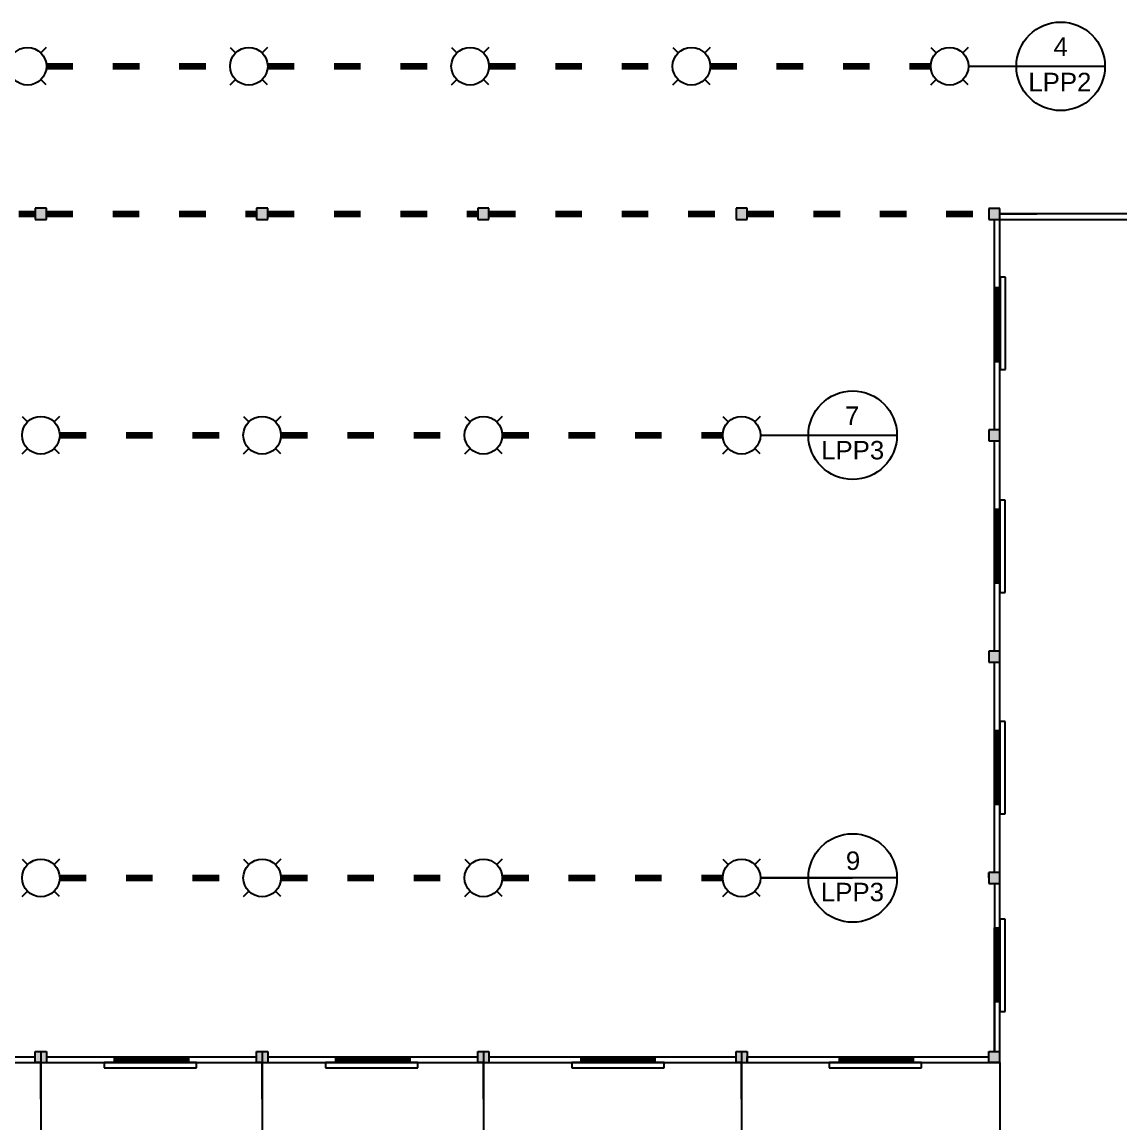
# Model space of a CAD drawing. Header units: millimetres. Extents: x 3339 to 2017737, y 4955 to 2748989.
# Drawn here: x 1467623 to 1497393, y 1661508 to 1691349 of the extents above; entities that cross this region are included whole.
import ezdxf

# ---------------------------------------------------------------- set-up
doc = ezdxf.new("R2010")
doc.units = ezdxf.units.MM
doc.header["$LTSCALE"] = 30
doc.linetypes.add('ACAD_ISO03W100', pattern=[30, 12, -18])
doc.styles.get("Standard").update_dxf_attribs({"font": 'arial.ttf'})
doc.dimstyles.new('ISO-25', dxfattribs={"dimtxt": 1000, "dimasz": 600, "dimexe": 1.25, "dimexo": 0.625, "dimtad": 1, "dimtxsty": 'Standard', "dimblk": 'ARCHTICK', "dimcen": 2.5, "dimclrd": 4, "dimadec": 0, "dimazin": 0, "dimtfac": 1, "dimtmove": 0, "dimatfit": 3, "dimfxl": 1, "dimarcsym": 0})

# ---------------------------------------------------------------- blocks, each defined once
blk = doc.blocks.new('_ArchTick')
at = {"color": 0, "linetype": 'ByBlock', "const_width": 0.15}
blk.add_lwpolyline([(-0.5, -0.5), (0.5, 0.5)], dxfattribs=at)
blk = doc.blocks.new('*D393')
at = {"color": 0, "lineweight": -2, "transparency": 16777216}
for p, q in [((1462134, 1662148), (1462134, 1657823)), ((1468134, 1662148), (1468134, 1657823))]:
    blk.add_line(p, q, dxfattribs=at)
at = {"color": 4, "lineweight": -2, "transparency": 16777216}
blk.add_line((1468134, 1657824), (1462134, 1657824), dxfattribs=at)
at = {"layer": 'Defpoints', "color": 0, "transparency": 16777216}
for p in [(1462134, 1662149), (1468134, 1662149), (1462134, 1657824)]:
    blk.add_point(p, dxfattribs=at)
at = {"color": 4, "lineweight": -2, "transparency": 16777216, "xscale": 600, "yscale": 600, "zscale": 600, "rotation": 180}
blk.add_blockref('_ArchTick', (1462134, 1657824), dxfattribs=at)
at = {"color": 4, "lineweight": -2, "transparency": 16777216, "xscale": 600, "yscale": 600, "zscale": 600}
blk.add_blockref('_ArchTick', (1468134, 1657824), dxfattribs=at)
at = {"color": 0, "transparency": 16777216, "insert": (1465134, 1658335), "char_height": 1000, "attachment_point": 5}
blk.add_mtext('6000', dxfattribs=at)
blk = doc.blocks.new('*D394')
at = {"color": 0, "lineweight": -2, "transparency": 16777216}
for p, q in [((1468134, 1662148), (1468134, 1657873)), ((1474134, 1662148), (1474134, 1657873))]:
    blk.add_line(p, q, dxfattribs=at)
at = {"color": 4, "lineweight": -2, "transparency": 16777216}
blk.add_line((1474134, 1657874), (1468134, 1657874), dxfattribs=at)
at = {"layer": 'Defpoints', "color": 0, "transparency": 16777216}
for p in [(1468134, 1662149), (1474134, 1662149), (1468134, 1657874)]:
    blk.add_point(p, dxfattribs=at)
at = {"color": 4, "lineweight": -2, "transparency": 16777216, "xscale": 600, "yscale": 600, "zscale": 600, "rotation": 180}
blk.add_blockref('_ArchTick', (1468134, 1657874), dxfattribs=at)
at = {"color": 4, "lineweight": -2, "transparency": 16777216, "xscale": 600, "yscale": 600, "zscale": 600}
blk.add_blockref('_ArchTick', (1474134, 1657874), dxfattribs=at)
at = {"color": 0, "transparency": 16777216, "insert": (1471134, 1658385), "char_height": 1000, "attachment_point": 5}
blk.add_mtext('6000', dxfattribs=at)
blk = doc.blocks.new('*D395')
at = {"color": 0, "lineweight": -2, "transparency": 16777216}
for p, q in [((1474134, 1662148), (1474134, 1657923)), ((1480134, 1662148), (1480134, 1657923))]:
    blk.add_line(p, q, dxfattribs=at)
at = {"color": 4, "lineweight": -2, "transparency": 16777216}
blk.add_line((1480134, 1657924), (1474134, 1657924), dxfattribs=at)
at = {"layer": 'Defpoints', "color": 0, "transparency": 16777216}
for p in [(1474134, 1662149), (1480134, 1662149), (1474134, 1657924)]:
    blk.add_point(p, dxfattribs=at)
at = {"color": 4, "lineweight": -2, "transparency": 16777216, "xscale": 600, "yscale": 600, "zscale": 600, "rotation": 180}
blk.add_blockref('_ArchTick', (1474134, 1657924), dxfattribs=at)
at = {"color": 4, "lineweight": -2, "transparency": 16777216, "xscale": 600, "yscale": 600, "zscale": 600}
blk.add_blockref('_ArchTick', (1480134, 1657924), dxfattribs=at)
at = {"color": 0, "transparency": 16777216, "insert": (1477134, 1658435), "char_height": 1000, "attachment_point": 5}
blk.add_mtext('6000', dxfattribs=at)
blk = doc.blocks.new('*D396')
at = {"color": 0, "lineweight": -2, "transparency": 16777216}
for p, q in [((1480134, 1662148), (1480134, 1657973)), ((1487134, 1662148), (1487134, 1657973))]:
    blk.add_line(p, q, dxfattribs=at)
at = {"color": 4, "lineweight": -2, "transparency": 16777216}
blk.add_line((1487134, 1657974), (1480134, 1657974), dxfattribs=at)
at = {"layer": 'Defpoints', "color": 0, "transparency": 16777216}
for p in [(1480134, 1662149), (1487134, 1662149), (1480134, 1657974)]:
    blk.add_point(p, dxfattribs=at)
at = {"color": 4, "lineweight": -2, "transparency": 16777216, "xscale": 600, "yscale": 600, "zscale": 600, "rotation": 180}
blk.add_blockref('_ArchTick', (1480134, 1657974), dxfattribs=at)
at = {"color": 4, "lineweight": -2, "transparency": 16777216, "xscale": 600, "yscale": 600, "zscale": 600}
blk.add_blockref('_ArchTick', (1487134, 1657974), dxfattribs=at)
at = {"color": 0, "transparency": 16777216, "insert": (1483634, 1658485), "char_height": 1000, "attachment_point": 5}
blk.add_mtext('7000', dxfattribs=at)
blk = doc.blocks.new('*D397')
at = {"color": 0, "lineweight": -2, "transparency": 16777216}
for p, q in [((1487134, 1663148), (1487134, 1658023)), ((1494134, 1663148), (1494134, 1658023))]:
    blk.add_line(p, q, dxfattribs=at)
at = {"color": 4, "lineweight": -2, "transparency": 16777216}
blk.add_line((1494134, 1658024), (1487134, 1658024), dxfattribs=at)
at = {"layer": 'Defpoints', "color": 0, "transparency": 16777216}
for p in [(1487134, 1663149), (1494134, 1663149), (1487134, 1658024)]:
    blk.add_point(p, dxfattribs=at)
at = {"color": 4, "lineweight": -2, "transparency": 16777216, "xscale": 600, "yscale": 600, "zscale": 600, "rotation": 180}
blk.add_blockref('_ArchTick', (1487134, 1658024), dxfattribs=at)
at = {"color": 4, "lineweight": -2, "transparency": 16777216, "xscale": 600, "yscale": 600, "zscale": 600}
blk.add_blockref('_ArchTick', (1494134, 1658024), dxfattribs=at)
at = {"color": 0, "transparency": 16777216, "insert": (1490634, 1658535), "char_height": 1000, "attachment_point": 5}
blk.add_mtext('7000', dxfattribs=at)
blk = doc.blocks.new('*D398')
at = {"color": 0, "lineweight": -2, "transparency": 16777216}
for p, q in [((1494134, 1663148), (1494134, 1658040)), ((1498134, 1663148), (1498134, 1658040))]:
    blk.add_line(p, q, dxfattribs=at)
at = {"color": 4, "lineweight": -2, "transparency": 16777216}
blk.add_line((1494134, 1658042), (1498134, 1658042), dxfattribs=at)
at = {"layer": 'Defpoints', "color": 0, "transparency": 16777216}
for p in [(1494134, 1663149), (1498134, 1663149), (1498134, 1658042)]:
    blk.add_point(p, dxfattribs=at)
at = {"color": 4, "lineweight": -2, "transparency": 16777216, "xscale": 600, "yscale": 600, "zscale": 600, "rotation": 180}
blk.add_blockref('_ArchTick', (1494134, 1658042), dxfattribs=at)
at = {"color": 4, "lineweight": -2, "transparency": 16777216, "xscale": 600, "yscale": 600, "zscale": 600}
blk.add_blockref('_ArchTick', (1498134, 1658042), dxfattribs=at)
at = {"color": 0, "transparency": 16777216, "insert": (1496134, 1658553), "char_height": 1000, "attachment_point": 5}
blk.add_mtext('4000', dxfattribs=at)

msp = doc.modelspace()

# ---------------------------------------------------------------- hatches: boundary and pattern name
at = {"true_color": 0xf8d731}
h = msp.add_hatch(color=40, dxfattribs=at)
h.dxf.hatch_style = 1
h.paths.add_polyline_path([(1540134.084, 1663448.947), (1539984.084, 1663448.947), (1539834.084, 1663448.947), (1539834.084, 1663298.947), (1539834.084, 1663148.947), (1540134.084, 1663148.947)])
h.paths.add_polyline_path([(1534284.084, 1663448.947), (1534134.084, 1663448.947), (1533984.084, 1663448.947), (1533984.084, 1663298.947), (1533984.084, 1663148.947), (1534284.084, 1663148.947)])
h.paths.add_polyline_path([(1531284.084, 1663448.947), (1531134.084, 1663448.947), (1530984.084, 1663448.947), (1530984.084, 1663298.947), (1530984.084, 1663148.947), (1531284.084, 1663148.947)])
h.paths.add_polyline_path([(1525284.084, 1663448.947), (1525134.084, 1663448.947), (1524984.084, 1663448.947), (1524984.084, 1663298.947), (1524984.084, 1663148.947), (1525284.084, 1663148.947)])
h.paths.add_polyline_path([(1519284.084, 1663448.947), (1519134.084, 1663448.947), (1518984.084, 1663448.947), (1518984.084, 1663298.947), (1518984.084, 1663148.947), (1519284.084, 1663148.947)])
h.paths.add_polyline_path([(1513284.084, 1663448.947), (1513134.084, 1663448.947), (1512984.084, 1663448.947), (1512984.084, 1663298.947), (1512984.084, 1663148.947), (1513284.084, 1663148.947)])
h.paths.add_polyline_path([(1507284.084, 1663448.947), (1507134.084, 1663448.947), (1506984.084, 1663448.947), (1506984.084, 1663298.947), (1506984.084, 1663148.947), (1507284.084, 1663148.947)])
h.paths.add_polyline_path([(1504284.084, 1663448.947), (1504134.084, 1663448.947), (1503984.084, 1663448.947), (1503984.084, 1663298.947), (1503984.084, 1663148.947), (1504284.084, 1663148.947)])
h.paths.add_polyline_path([(1498434.084, 1663448.947), (1498284.084, 1663448.947), (1498134.084, 1663448.947), (1498134.084, 1663148.947), (1498434.084, 1663148.947)])
h.paths.add_polyline_path([(1498434.084, 1666298.947), (1498284.084, 1666298.947), (1498134.084, 1666298.947), (1498134.084, 1665998.947), (1498434.084, 1665998.947)])
h.paths.add_polyline_path([(1498434.084, 1672298.947), (1498284.084, 1672298.947), (1498134.084, 1672298.947), (1498134.084, 1672148.947), (1498134.084, 1671998.947), (1498434.084, 1671998.947)])
h.paths.add_polyline_path([(1498434.084, 1678298.947), (1498284.084, 1678298.947), (1498134.084, 1678298.947), (1498134.084, 1677998.947), (1498434.084, 1677998.947)])
h.paths.add_polyline_path([(1494134.084, 1674298.947), (1493988.192, 1674298.947), (1493838.192, 1674298.947), (1493838.192, 1674148.947), (1493838.192, 1673998.947), (1494134.084, 1673998.947)])
h.paths.add_polyline_path([(1494134.084, 1668148.947), (1494134.084, 1668299.806), (1493838.192, 1668299.806), (1493838.192, 1668149.806), (1493838.192, 1667999.806), (1494134.084, 1667999.806)])
h.paths.add_polyline_path([(1494134.084, 1663448.947), (1493834.084, 1663448.947), (1493834.084, 1663148.947), (1494134.084, 1663148.947)])
h.paths.add_polyline_path([(1540134.084, 1666298.947), (1539984.084, 1666298.947), (1539834.084, 1666298.947), (1539834.084, 1666148.947), (1539834.084, 1665998.947), (1540134.084, 1665998.947)])
h.paths.add_polyline_path([(1540134.084, 1672298.947), (1539984.084, 1672298.947), (1539834.084, 1672298.947), (1539834.084, 1672148.947), (1539834.084, 1671998.947), (1540134.084, 1671998.947)])
h.paths.add_polyline_path([(1540134.084, 1678298.947), (1539984.084, 1678298.947), (1539834.084, 1678298.947), (1539834.084, 1678148.947), (1539834.084, 1677998.947), (1540134.084, 1677998.947)])
h.paths.add_polyline_path([(1487284.084, 1663448.947), (1486984.084, 1663448.947), (1486984.084, 1663148.947), (1487134.084, 1663148.947), (1487284.084, 1663148.947)])
h.paths.add_polyline_path([(1480284.084, 1663448.947), (1479984.084, 1663448.947), (1479984.084, 1663148.947), (1480134.084, 1663148.947), (1480284.084, 1663148.947)])
h.paths.add_polyline_path([(1474284.084, 1663448.947), (1473984.084, 1663448.947), (1473984.084, 1663148.947), (1474134.084, 1663148.947), (1474284.084, 1663148.947)])
h.paths.add_polyline_path([(1468284.084, 1663448.947), (1467984.084, 1663448.947), (1467984.084, 1663148.947), (1468134.084, 1663148.947), (1468284.084, 1663148.947)])
h.paths.add_polyline_path([(1498434.084, 1684298.947), (1498284.084, 1684298.947), (1498134.084, 1684298.947), (1498134.084, 1684148.947), (1498134.084, 1683998.947), (1498434.084, 1683998.947)])
h.paths.add_polyline_path([(1494134.084, 1680298.947), (1493988.192, 1680298.947), (1493838.192, 1680298.947), (1493838.192, 1680148.947), (1493838.192, 1679998.947), (1494134.084, 1679998.947)])
h.paths.add_polyline_path([(1494134.084, 1686298.947), (1493988.192, 1686298.947), (1493838.192, 1686298.947), (1493838.192, 1686148.947), (1493838.192, 1685998.947), (1494134.084, 1685998.947)])
h.paths.add_polyline_path([(1450434.084, 1663448.947), (1450134.084, 1663448.947), (1450134.084, 1663148.947), (1450434.084, 1663148.947)])
h.paths.add_polyline_path([(1456284.084, 1663448.947), (1455984.084, 1663448.947), (1455984.084, 1663148.947), (1456134.084, 1663148.947), (1456284.084, 1663148.947)])
h.paths.add_polyline_path([(1462284.084, 1663448.947), (1461984.084, 1663448.947), (1461984.084, 1663148.947), (1462134.084, 1663148.947), (1462284.084, 1663148.947)])
at = {"ltscale": 2, "true_color": 0xf8d731}
h = msp.add_hatch(dxfattribs=at)
h.set_pattern_fill('ANGLE', color=40)
h.set_pattern_definition([(0, (853779.603, 1616602.153), (0, 6.985), [5.08, -1.905]), (90, (853779.603, 1616602.153), (-6.985, 4e-16), [5.08, -1.905])])
h.paths.add_polyline_path([(1468284.084, 1686299.185), (1468134.084, 1686299.185), (1467984.084, 1686299.185), (1467984.084, 1686149.185), (1467984.084, 1685999.185), (1468284.084, 1685999.185)])
h.paths.add_polyline_path([(1474284.084, 1686299.13), (1474134.084, 1686299.13), (1473984.084, 1686299.13), (1473984.084, 1686149.13), (1473984.084, 1685999.13), (1474284.084, 1685999.13)])
h.paths.add_polyline_path([(1480284.084, 1686299.074), (1480134.084, 1686299.074), (1479984.084, 1686299.074), (1479984.084, 1686149.074), (1479984.084, 1685999.074), (1480284.084, 1685999.074)])
h.paths.add_polyline_path([(1487284.084, 1686299.009), (1487134.084, 1686299.009), (1486984.084, 1686299.009), (1486984.084, 1686149.009), (1486984.084, 1685999.009), (1487284.084, 1685999.009)])

# ---------------------------------------------------------------- linework, layer by layer
for p, q in [((1468280, 1690654.257), (1468135.744, 1690510)), ((1473268.167, 1690654.257), (1473412.423, 1690510)), ((1474278.786, 1690654.257), (1474134.53, 1690510)), ((1479268.167, 1690654.257), (1479412.423, 1690510)), ((1480278.786, 1690654.257), (1480134.53, 1690510)), ((1485268.167, 1690654.257), (1485412.423, 1690510)), ((1486278.786, 1690654.257), (1486134.53, 1690510)), ((1492268.167, 1690654.257), (1492412.423, 1690510)), ((1493278.786, 1690654.257), (1493134.53, 1690510)), ((1493284.084, 1690148.947), (1496984.084, 1690148.947)), ((1493284.084, 1690148.947), (1495784.084, 1690148.947)), ((1468280, 1689643.637), (1468135.744, 1689787.893)), ((1473268.167, 1689643.637), (1473412.423, 1689787.893)), ((1474278.786, 1689643.637), (1474134.53, 1689787.893)), ((1479268.167, 1689643.637), (1479412.423, 1689787.893)), ((1480278.786, 1689643.637), (1480134.53, 1689787.893)), ((1485268.167, 1689643.637), (1485412.423, 1689787.893)), ((1486278.786, 1689643.637), (1486134.53, 1689787.893)), ((1492268.167, 1689643.637), (1492412.423, 1689787.893)), ((1493278.786, 1689643.637), (1493134.53, 1689787.893)), ((1467984.084, 1686299.185), (1467984.084, 1685999.185)), ((1468284.084, 1686299.185), (1467984.084, 1686299.185)), ((1467984.084, 1686299.185), (1467984.084, 1686149.185)), ((1468284.084, 1686299.185), (1468134.084, 1686299.185)), ((1468284.084, 1685999.185), (1468284.084, 1686299.185)), ((1468284.084, 1686149.185), (1468284.084, 1686299.185)), ((1473984.084, 1686299.13), (1473984.084, 1685999.13)), ((1474284.084, 1686299.13), (1473984.084, 1686299.13)), ((1473984.084, 1686299.13), (1473984.084, 1686149.13)), ((1474284.084, 1686299.13), (1474134.084, 1686299.13)), ((1474284.084, 1685999.13), (1474284.084, 1686299.13)), ((1474284.084, 1686149.13), (1474284.084, 1686299.13)), ((1479984.084, 1686299.074), (1479984.084, 1685999.074)), ((1480284.084, 1686299.074), (1479984.084, 1686299.074)), ((1479984.084, 1686299.074), (1479984.084, 1686149.074)), ((1480284.084, 1686299.074), (1480134.084, 1686299.074)), ((1480284.084, 1685999.074), (1480284.084, 1686299.074)), ((1480284.084, 1686149.074), (1480284.084, 1686299.074)), ((1486984.084, 1686299.009), (1486984.084, 1685999.009)), ((1487284.084, 1686299.009), (1486984.084, 1686299.009)), ((1486984.084, 1686299.009), (1486984.084, 1686149.009)), ((1487284.084, 1686299.009), (1487134.084, 1686299.009)), ((1487284.084, 1685999.009), (1487284.084, 1686299.009)), ((1487284.084, 1686149.009), (1487284.084, 1686299.009)), ((1493838.192, 1686298.947), (1493838.192, 1685998.947)), ((1494134.084, 1686298.947), (1493838.192, 1686298.947)), ((1493838.192, 1686298.947), (1493838.192, 1686148.947)), ((1494134.084, 1686298.947), (1493988.192, 1686298.947)), ((1494134.084, 1668148.947), (1494134.084, 1686298.947)), ((1495138.192, 1686148.947), (1494134.084, 1686148.947)), ((1494134.084, 1686148.947), (1494138.192, 1686148.947)), ((1498284.084, 1686148.947), (1494134.084, 1686148.947)), ((1494138.192, 1686148.947), (1495138.192, 1686148.947)), ((1467984.084, 1685999.185), (1468284.084, 1685999.185)), ((1473984.084, 1685999.13), (1474284.084, 1685999.13)), ((1479984.084, 1685999.074), (1480284.084, 1685999.074)), ((1486984.084, 1685999.009), (1487284.084, 1685999.009)), ((1493838.192, 1685998.947), (1498134.084, 1685998.947)), ((1493988.192, 1680298.947), (1493988.192, 1685998.947)), ((1494142.521, 1684428.876), (1494142.521, 1681928.876)), ((1494292.521, 1684428.876), (1494142.521, 1684428.876)), ((1494142.521, 1684428.876), (1494142.521, 1684428.876)), ((1494292.521, 1681928.876), (1494292.521, 1684428.876)), ((1493988.192, 1680298.947), (1493988.192, 1682148.947)), ((1493988.192, 1682148.947), (1494138.192, 1682148.947)), ((1494142.521, 1681928.876), (1494292.521, 1681928.876)), ((1467628.774, 1680654.257), (1467773.03, 1680510)), ((1468639.393, 1680654.257), (1468495.137, 1680510)), ((1473628.774, 1680654.257), (1473773.03, 1680510)), ((1474639.393, 1680654.257), (1474495.137, 1680510)), ((1479628.774, 1680654.257), (1479773.03, 1680510)), ((1480639.393, 1680654.257), (1480495.137, 1680510)), ((1486628.774, 1680654.257), (1486773.03, 1680510)), ((1487639.393, 1680654.257), (1487495.137, 1680510)), ((1487644.691, 1680148.947), (1491344.691, 1680148.947)), ((1487644.691, 1680148.947), (1490144.691, 1680148.947)), ((1493838.192, 1680298.947), (1493838.192, 1679998.947)), ((1494134.084, 1680298.947), (1493838.192, 1680298.947)), ((1493838.192, 1680298.947), (1493838.192, 1680148.947)), ((1494134.084, 1680298.947), (1493988.192, 1680298.947)), ((1494134.084, 1680148.947), (1494138.192, 1680148.947)), ((1494134.084, 1680148.947), (1494138.192, 1680148.947)), ((1467628.774, 1679643.637), (1467773.03, 1679787.893)), ((1468639.393, 1679643.637), (1468495.137, 1679787.893)), ((1473628.774, 1679643.637), (1473773.03, 1679787.893)), ((1474639.393, 1679643.637), (1474495.137, 1679787.893)), ((1479628.774, 1679643.637), (1479773.03, 1679787.893)), ((1480639.393, 1679643.637), (1480495.137, 1679787.893)), ((1486628.774, 1679643.637), (1486773.03, 1679787.893)), ((1487639.393, 1679643.637), (1487495.137, 1679787.893)), ((1493838.192, 1679998.947), (1494134.084, 1679998.947)), ((1493988.192, 1674298.947), (1493988.192, 1679998.947)), ((1494132.521, 1678388.876), (1494132.521, 1675888.876)), ((1494282.521, 1678388.876), (1494132.521, 1678388.876)), ((1494132.521, 1678388.876), (1494132.521, 1678388.876)), ((1494282.521, 1675888.876), (1494282.521, 1678388.876)), ((1493988.192, 1674298.947), (1493988.192, 1676148.947)), ((1493988.192, 1676148.947), (1494138.192, 1676148.947)), ((1494132.521, 1675888.876), (1494282.521, 1675888.876)), ((1493838.192, 1674298.947), (1493838.192, 1673998.947)), ((1494134.084, 1674298.947), (1493838.192, 1674298.947)), ((1493838.192, 1674298.947), (1493838.192, 1674148.947)), ((1493838.192, 1674298.947), (1493838.192, 1674148.947)), ((1494134.084, 1674298.947), (1493988.192, 1674298.947)), ((1493838.192, 1673998.947), (1494134.084, 1673998.947)), ((1493988.192, 1668299.806), (1493988.192, 1673998.947)), ((1494132.521, 1672388.876), (1494132.521, 1669888.876)), ((1494282.521, 1672388.876), (1494132.521, 1672388.876)), ((1494132.521, 1672388.876), (1494132.521, 1672388.876)), ((1494282.521, 1669888.876), (1494282.521, 1672388.876)), ((1493988.192, 1668299.806), (1493988.192, 1670149.806)), ((1493988.192, 1670149.806), (1494138.192, 1670149.806)), ((1494132.521, 1669888.876), (1494282.521, 1669888.876)), ((1467628.774, 1668654.257), (1467773.03, 1668510)), ((1468639.393, 1668654.257), (1468495.137, 1668510)), ((1473628.774, 1668654.257), (1473773.03, 1668510)), ((1474639.393, 1668654.257), (1474495.137, 1668510)), ((1479628.774, 1668654.257), (1479773.03, 1668510)), ((1480639.393, 1668654.257), (1480495.137, 1668510)), ((1486628.774, 1668654.257), (1486773.03, 1668510)), ((1487639.393, 1668654.257), (1487495.137, 1668510)), ((1491344.691, 1668148.947), (1487644.691, 1668148.947)), ((1487644.691, 1668148.947), (1490144.691, 1668148.947)), ((1493838.192, 1668299.806), (1493838.192, 1668149.806)), ((1493838.192, 1668149.806), (1493838.192, 1668299.806)), ((1494134.084, 1668299.806), (1493838.192, 1668299.806)), ((1493838.192, 1668149.806), (1493838.192, 1667999.806)), ((1494134.084, 1663148.947), (1494134.084, 1668148.947)), ((1493838.192, 1667999.806), (1494134.084, 1667999.806)), ((1493988.192, 1667999.806), (1493988.192, 1663448.947)), ((1467628.774, 1667643.637), (1467773.03, 1667787.893)), ((1468639.393, 1667643.637), (1468495.137, 1667787.893)), ((1473628.774, 1667643.637), (1473773.03, 1667787.893)), ((1474639.393, 1667643.637), (1474495.137, 1667787.893)), ((1479628.774, 1667643.637), (1479773.03, 1667787.893)), ((1480639.393, 1667643.637), (1480495.137, 1667787.893)), ((1486628.774, 1667643.637), (1486773.03, 1667787.893)), ((1487639.393, 1667643.637), (1487495.137, 1667787.893)), ((1494132.521, 1667028.876), (1494132.521, 1664528.876)), ((1494282.521, 1667028.876), (1494132.521, 1667028.876)), ((1494132.521, 1667028.876), (1494132.521, 1667028.876)), ((1494282.521, 1664528.876), (1494282.521, 1667028.876)), ((1493988.192, 1663448.947), (1493988.192, 1664798.947)), ((1493988.192, 1664798.947), (1494138.192, 1664798.947)), ((1494132.521, 1664528.876), (1494282.521, 1664528.876)), ((1467984.084, 1663148.947), (1467984.084, 1663448.947)), ((1467984.084, 1663448.947), (1468284.084, 1663448.947)), ((1468134.084, 1663448.947), (1468134.084, 1663148.947)), ((1468284.084, 1663448.947), (1468284.084, 1663148.947)), ((1473984.084, 1663148.947), (1473984.084, 1663448.947)), ((1473984.084, 1663448.947), (1474284.084, 1663448.947)), ((1474134.084, 1663448.947), (1474134.084, 1663148.947)), ((1474284.084, 1663448.947), (1474284.084, 1663148.947)), ((1479984.084, 1663148.947), (1479984.084, 1663448.947)), ((1479984.084, 1663448.947), (1480284.084, 1663448.947)), ((1480134.084, 1663448.947), (1480134.084, 1663148.947)), ((1480284.084, 1663448.947), (1480284.084, 1663148.947)), ((1486984.084, 1663148.947), (1486984.084, 1663448.947)), ((1486984.084, 1663448.947), (1487284.084, 1663448.947)), ((1487134.084, 1663448.947), (1487134.084, 1663148.947)), ((1487284.084, 1663448.947), (1487284.084, 1663148.947)), ((1493834.084, 1663148.947), (1493834.084, 1663448.947)), ((1493834.084, 1663448.947), (1494134.084, 1663448.947)), ((1450134.084, 1663148.947), (1494134.084, 1663148.947)), ((1462134.084, 1663148.947), (1468134.084, 1663148.947)), ((1462284.084, 1663298.947), (1467984.084, 1663298.947)), ((1462284.084, 1663148.947), (1468134.084, 1663148.947)), ((1468134.084, 1663148.947), (1467984.084, 1663148.947)), ((1468134.084, 1663148.947), (1468134.084, 1662148.947)), ((1468134.084, 1662148.947), (1468134.084, 1663148.947)), ((1468134.084, 1663148.947), (1474134.084, 1663148.947)), ((1468284.084, 1663298.947), (1473984.084, 1663298.947)), ((1468284.084, 1663298.947), (1470134.084, 1663298.947)), ((1468284.084, 1663148.947), (1474134.084, 1663148.947)), ((1472352.521, 1663148.876), (1469852.521, 1663148.876)), ((1469852.521, 1663148.876), (1469852.521, 1662998.876)), ((1470134.084, 1663298.947), (1470134.084, 1663148.947)), ((1472352.521, 1662998.876), (1472352.521, 1663148.876)), ((1474134.084, 1663148.947), (1473984.084, 1663148.947)), ((1474134.084, 1663148.947), (1474134.084, 1662148.947)), ((1474134.084, 1662148.947), (1474134.084, 1663148.947)), ((1474134.084, 1663148.947), (1480134.084, 1663148.947)), ((1474284.084, 1663298.947), (1479984.084, 1663298.947)), ((1474284.084, 1663298.947), (1476134.084, 1663298.947)), ((1474284.084, 1663148.947), (1480134.084, 1663148.947)), ((1478352.521, 1663148.876), (1475852.521, 1663148.876)), ((1475852.521, 1663148.876), (1475852.521, 1662998.876)), ((1476134.084, 1663298.947), (1476134.084, 1663148.947)), ((1478352.521, 1662998.876), (1478352.521, 1663148.876)), ((1480134.084, 1663148.947), (1479984.084, 1663148.947)), ((1480134.084, 1663148.947), (1480134.084, 1662148.947)), ((1480134.084, 1662148.947), (1480134.084, 1663148.947)), ((1480134.084, 1663148.947), (1487134.084, 1663148.947)), ((1480284.084, 1663298.947), (1486984.084, 1663298.947)), ((1480284.084, 1663298.947), (1482784.084, 1663298.947)), ((1480284.084, 1663148.947), (1487134.084, 1663148.947)), ((1485032.521, 1663148.876), (1482532.521, 1663148.876)), ((1482532.521, 1663148.876), (1482532.521, 1662998.876)), ((1482784.084, 1663298.947), (1482784.084, 1663148.947)), ((1482784.084, 1663148.947), (1487284.084, 1663148.947)), ((1485032.521, 1662998.876), (1485032.521, 1663148.876)), ((1487134.084, 1663148.947), (1486984.084, 1663148.947)), ((1487134.084, 1663148.947), (1487134.084, 1662148.947)), ((1487134.084, 1662148.947), (1487134.084, 1663148.947)), ((1487134.084, 1663148.947), (1494134.084, 1663148.947)), ((1487284.084, 1663298.947), (1493834.084, 1663298.947)), ((1487284.084, 1663148.947), (1487284.084, 1663298.947)), ((1487284.084, 1663298.947), (1489784.084, 1663298.947)), ((1487284.084, 1663148.947), (1494134.084, 1663148.947)), ((1492012.521, 1663148.876), (1489512.521, 1663148.876)), ((1489512.521, 1663148.876), (1489512.521, 1662998.876)), ((1489784.084, 1663298.947), (1489784.084, 1663148.947)), ((1492012.521, 1662998.876), (1492012.521, 1663148.876)), ((1494134.084, 1663148.947), (1493834.084, 1663148.947)), ((1494134.084, 1663298.947), (1494134.084, 1663298.947)), ((1469852.521, 1662998.876), (1472352.521, 1662998.876)), ((1469852.521, 1662998.876), (1469852.521, 1662998.876)), ((1475852.521, 1662998.876), (1478352.521, 1662998.876)), ((1475852.521, 1662998.876), (1475852.521, 1662998.876)), ((1482532.521, 1662998.876), (1485032.521, 1662998.876)), ((1482532.521, 1662998.876), (1482532.521, 1662998.876)), ((1489512.521, 1662998.876), (1492012.521, 1662998.876)), ((1489512.521, 1662998.876), (1489512.521, 1662998.876))]:
    msp.add_line(p, q)
at = {"linetype": 'ACAD_ISO03W100', "lineweight": 200, "ltscale": 2}
for p, q in [((1468285.297, 1690148.947), (1473264.084, 1690148.947)), ((1474284.084, 1690148.947), (1479262.87, 1690148.947)), ((1480284.084, 1690148.947), (1485262.87, 1690148.947)), ((1486284.084, 1690148.947), (1492262.87, 1690148.947)), ((1462134.084, 1686149.241), (1467984.084, 1686149.187)), ((1468284.084, 1686149.184), (1473984.084, 1686149.131)), ((1474284.084, 1686149.128), (1479984.084, 1686149.075)), ((1480284.084, 1686149.073), (1486984.084, 1686149.01)), ((1487284.084, 1686149.008), (1493838.192, 1686148.947)), ((1468644.691, 1680148.947), (1473623.477, 1680148.947)), ((1474644.691, 1680148.947), (1479623.477, 1680148.947)), ((1480644.691, 1680148.947), (1486623.477, 1680148.947)), ((1468644.691, 1668148.947), (1473623.477, 1668148.947)), ((1474644.691, 1668148.947), (1479623.477, 1668148.947)), ((1480644.691, 1668148.947), (1486623.477, 1668148.947))]:
    msp.add_line(p, q, dxfattribs=at)
at = {"color": 9, "true_color": 0xafd9aa}
for p, q in [((1493988.192, 1684148.947), (1494138.192, 1684148.947)), ((1493988.192, 1682148.947), (1493988.192, 1684148.947)), ((1493988.192, 1684148.947), (1494038.192, 1684148.947)), ((1494038.192, 1684148.947), (1494038.192, 1682148.947)), ((1494088.192, 1682148.947), (1494088.192, 1684148.947)), ((1494138.192, 1684148.947), (1494138.192, 1683148.947)), ((1494138.192, 1683148.947), (1494138.192, 1682148.947)), ((1494138.192, 1682148.947), (1493988.192, 1682148.947)), ((1494038.192, 1682148.947), (1494088.192, 1682148.947)), ((1493988.192, 1678148.947), (1494138.192, 1678148.947)), ((1493988.192, 1676148.947), (1493988.192, 1678148.947)), ((1493988.192, 1678148.947), (1494038.192, 1678148.947)), ((1494038.192, 1678148.947), (1494038.192, 1676148.947)), ((1494088.192, 1676148.947), (1494088.192, 1678148.947)), ((1494138.192, 1678148.947), (1494138.192, 1677148.947)), ((1494138.192, 1677148.947), (1494138.192, 1676148.947)), ((1494138.192, 1676148.947), (1493988.192, 1676148.947)), ((1494038.192, 1676148.947), (1494088.192, 1676148.947)), ((1493988.192, 1672149.806), (1494138.192, 1672149.806)), ((1493988.192, 1670149.806), (1493988.192, 1672149.806)), ((1493988.192, 1672149.806), (1494038.192, 1672149.806)), ((1494038.192, 1672149.806), (1494038.192, 1670149.806)), ((1494088.192, 1670149.806), (1494088.192, 1672149.806)), ((1494138.192, 1672149.806), (1494138.192, 1671149.806)), ((1494138.192, 1671149.806), (1494138.192, 1670149.806)), ((1494138.192, 1670149.806), (1493988.192, 1670149.806)), ((1494038.192, 1670149.806), (1494088.192, 1670149.806)), ((1493988.192, 1666798.947), (1494138.192, 1666798.947)), ((1493988.192, 1664798.947), (1493988.192, 1666798.947)), ((1493988.192, 1666798.947), (1494038.192, 1666798.947)), ((1494038.192, 1666798.947), (1494038.192, 1664798.947)), ((1494088.192, 1664798.947), (1494088.192, 1666798.947)), ((1494138.192, 1666798.947), (1494138.192, 1665798.947)), ((1494138.192, 1665798.947), (1494138.192, 1664798.947)), ((1494138.192, 1664798.947), (1493988.192, 1664798.947)), ((1494038.192, 1664798.947), (1494088.192, 1664798.947)), ((1470134.084, 1663148.947), (1470134.084, 1663298.947)), ((1470134.084, 1663298.947), (1472134.084, 1663298.947)), ((1472134.084, 1663248.947), (1470134.084, 1663248.947)), ((1470134.084, 1663248.947), (1470134.084, 1663198.947)), ((1470134.084, 1663198.947), (1472134.084, 1663198.947)), ((1471134.084, 1663148.947), (1470134.084, 1663148.947)), ((1472134.084, 1663148.947), (1471134.084, 1663148.947)), ((1472134.084, 1663298.947), (1472134.084, 1663148.947)), ((1472134.084, 1663298.947), (1472134.084, 1663248.947)), ((1476134.084, 1663148.947), (1476134.084, 1663298.947)), ((1476134.084, 1663298.947), (1478134.084, 1663298.947)), ((1478134.084, 1663248.947), (1476134.084, 1663248.947)), ((1476134.084, 1663248.947), (1476134.084, 1663198.947)), ((1476134.084, 1663198.947), (1478134.084, 1663198.947)), ((1477134.084, 1663148.947), (1476134.084, 1663148.947)), ((1478134.084, 1663148.947), (1477134.084, 1663148.947)), ((1478134.084, 1663298.947), (1478134.084, 1663148.947)), ((1478134.084, 1663298.947), (1478134.084, 1663248.947)), ((1482784.084, 1663148.947), (1482784.084, 1663298.947)), ((1482784.084, 1663298.947), (1484784.084, 1663298.947)), ((1484784.084, 1663248.947), (1482784.084, 1663248.947)), ((1482784.084, 1663248.947), (1482784.084, 1663198.947)), ((1482784.084, 1663198.947), (1484784.084, 1663198.947)), ((1483784.084, 1663148.947), (1482784.084, 1663148.947)), ((1484784.084, 1663148.947), (1483784.084, 1663148.947)), ((1484784.084, 1663298.947), (1484784.084, 1663148.947)), ((1484784.084, 1663298.947), (1484784.084, 1663248.947)), ((1489784.084, 1663148.947), (1489784.084, 1663298.947)), ((1489784.084, 1663298.947), (1491784.084, 1663298.947)), ((1491784.084, 1663248.947), (1489784.084, 1663248.947)), ((1489784.084, 1663248.947), (1489784.084, 1663198.947)), ((1489784.084, 1663198.947), (1491784.084, 1663198.947)), ((1490784.084, 1663148.947), (1489784.084, 1663148.947)), ((1491784.084, 1663148.947), (1490784.084, 1663148.947)), ((1491784.084, 1663298.947), (1491784.084, 1663148.947)), ((1491784.084, 1663298.947), (1491784.084, 1663248.947))]:
    msp.add_line(p, q, dxfattribs=at)
for centre, radius in [((1495784.084, 1690148.947), 1200), ((1467774.691, 1690148.947), 510.607), ((1473773.477, 1690148.947), 510.607), ((1479773.477, 1690148.947), 510.607), ((1485773.477, 1690148.947), 510.607), ((1492773.477, 1690148.947), 510.607), ((1490144.691, 1680148.947), 1200), ((1468134.084, 1680148.947), 510.607), ((1474134.084, 1680148.947), 510.607), ((1480134.084, 1680148.947), 510.607), ((1487134.084, 1680148.947), 510.607), ((1490144.691, 1668148.947), 1200), ((1468134.084, 1668148.947), 510.607), ((1474134.084, 1668148.947), 510.607), ((1480134.084, 1668148.947), 510.607), ((1487134.084, 1668148.947), 510.607)]:
    msp.add_circle(centre, radius)

# ---------------------------------------------------------------- texts
at = {"linetype": 'ACAD_ISO03W100', "ltscale": 2, "char_height": 500, "attachment_point": 1}
for s, insert in [('\\pxqc;4', (1494954.452, 1690930.975)), ('\\pxqc;LPP2', (1494931.59, 1689973.1)), ('\\pxqc;7', (1489297.541, 1680927.843)), ('\\pxqc;LPP3', (1489313.919, 1679993.81)), ('\\pxqc;9', (1489323.815, 1668866.976)), ('\\pxqc;LPP3', (1489308.119, 1668017.766))]:
    msp.add_mtext_dynamic_manual_height_columns(s, width=1664.22541, gutter_width=6050, heights=[0], dxfattribs=dict(at, insert=insert))

# ---------------------------------------------------------------- dimensions: what is measured, and where the dimension line sits
for base, p1, p2, picture, middle in [((1487134.084, 1658023.991), (1494134.084, 1663148.947), (1487134.084, 1663148.947), '*D397', (1490634.084, 1658535.189)), ((1498134.084, 1658041.575), (1494134.084, 1663148.947), (1498134.084, 1663148.947), '*D398', (1496134.084, 1658552.773)), ((1462134.084, 1657823.991), (1468134.084, 1662148.947), (1462134.084, 1662148.947), '*D393', (1465134.084, 1658335.189)), ((1468134.084, 1657873.991), (1474134.084, 1662148.947), (1468134.084, 1662148.947), '*D394', (1471134.084, 1658385.189)), ((1474134.084, 1657923.991), (1480134.084, 1662148.947), (1474134.084, 1662148.947), '*D395', (1477134.084, 1658435.189)), ((1480134.084, 1657973.991), (1487134.084, 1662148.947), (1480134.084, 1662148.947), '*D396', (1483634.084, 1658485.189))]:
    dim = msp.add_linear_dim(base=base, p1=p1, p2=p2, dimstyle='ISO-25')
    dim.commit()
    dim.dimension.update_dxf_attribs({"geometry": picture, "text_midpoint": middle})

doc.saveas('drawing.dxf')
